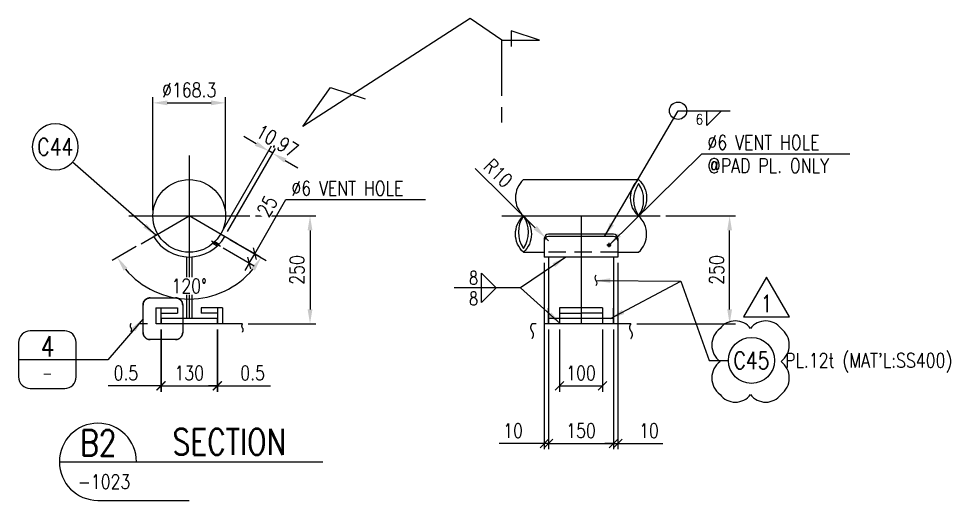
# Model space of a CAD drawing. Header units: millimetres. Extents: x 0 to 91981, y -132907 to 77676.
# Drawn here: x 73140 to 79616, y 15124 to 18473 of the extents above; entities that cross this region are included whole.
import ezdxf
from ezdxf.enums import TextEntityAlignment as Align

# ---------------------------------------------------------------- set-up
doc = ezdxf.new("R2010")
doc.units = ezdxf.units.MM
doc.header["$LTSCALE"] = 60
for name, pattern in [('JNK-CENTER', [34, 30, -1.5, 1, -1.5]), ('JNK-HIDDEN', [3, 2, -1]), ('JNK-PHANTOM', [15, 10, -1, 1, -1, 1, -1])]:
    doc.linetypes.add(name, pattern=pattern)
for name, color, linetype in [('CEN-R', 1, 'JNK-CENTER'), ('CON-C', 4, 'Continuous'), ('CON-G', 3, 'Continuous'), ('CON-W', 7, 'Continuous'), ('CON-Y', 2, 'Continuous'), ('Dim-W', 7, 'Continuous'), ('HID-Y', 2, 'JNK-HIDDEN'), ('PHA-M', 6, 'JNK-PHANTOM'), ('PHA-W', 7, 'JNK-PHANTOM'), ('rev-1', 2, 'Continuous'), ('rev-2', 2, 'Continuous'), ('TXT-C', 4, 'Continuous'), ('TXT-Y', 2, 'Continuous')]:
    doc.layers.add(name, color=color, linetype=linetype)
doc.layers.add('CONT-G', color=3, linetype='Continuous', lineweight=25)
doc.styles.add('DESCRIPTION', font='SIMPLEX', dxfattribs={"width": 0.85})
doc.styles.add('SIMPLEX', font='simplex.shx', dxfattribs={"width": 0.8})
doc.dimstyles.new('DIM40', dxfattribs={"dimscale": 40, "dimtxt": 2.5, "dimasz": 2.5, "dimexe": 1, "dimexo": 1, "dimgap": 1, "dimtad": 1, "dimdec": 1, "dimdsep": 46, "dimtxsty": 'SIMPLEX', "dimcen": 0, "dimclrd": 256, "dimclre": 256, "dimclrt": 2, "dimadec": 1, "dimazin": 2, "dimtfac": 1, "dimtdec": 1, "dimtix": 1, "dimtmove": 2, "dimatfit": 2, "dimfxl": 1, "dimarcsym": 1})
doc.dimstyles.new('DIM40X3', dxfattribs={"dimscale": 40, "dimtxt": 2.5, "dimasz": 2.5, "dimexe": 1, "dimexo": 1, "dimgap": 1, "dimtad": 1, "dimdec": 1, "dimlfac": 0.333333, "dimdsep": 46, "dimtxsty": 'SIMPLEX', "dimcen": 0, "dimclrd": 256, "dimclre": 256, "dimclrt": 2, "dimadec": 1, "dimazin": 2, "dimtfac": 1, "dimtdec": 1, "dimtix": 1, "dimtmove": 2, "dimatfit": 2, "dimfxl": 1, "dimarcsym": 1})

# ---------------------------------------------------------------- blocks, each defined once
blk = doc.blocks.new('weld-sy1')
blk.add_lwpolyline([(0, 2.56), (2.56, 0), (0, -2.56)], close=True)
at = {"style": 'DESCRIPTION', "width": 0.8}
for p in [(-0.563, 0.592), (-0.563, -2.992)]:
    blk.add_attdef('4', text='', height=2.2, dxfattribs=at).set_placement(p, align=Align.RIGHT)
for p in [(3.018, 0.57), (3.018, -2.87)]:
    blk.add_attdef('50-150', p, '', height=2.2, dxfattribs=at)
blk = doc.blocks.new('*D424')
at = {"layer": 'CON-W', "lineweight": -2, "transparency": 16777216}
for p, q in [((76731.4, 17019.6), (76313.7, 17430.5)), ((76824.1, 16928.5), (76802.7, 16949.5))]:
    blk.add_line(p, q, dxfattribs=at)
at = {"layer": 'CON-W', "transparency": 16777216}
blk.add_solid([(76743.1, 17031.5), (76719.8, 17007.7), (76802.7, 16949.5)], dxfattribs=at)
at = {"layer": 'DEFPOINTS', "color": 0, "transparency": 16777216}
for p in [(76802.7, 16949.5), (76824.1, 16928.5)]:
    blk.add_point(p, dxfattribs=at)
at = {"layer": 'CON-W', "color": 2, "transparency": 16777216, "insert": (76474.6, 17398.5), "char_height": 100, "attachment_point": 5, "rotation": 315.47449, "style": 'SIMPLEX'}
blk.add_mtext('R10', dxfattribs=at)
blk = doc.blocks.new('weld-sy2')
blk.add_lwpolyline([(2.56, 0), (0, -2.56), (0, 0)])
at = {"style": 'SIMPLEX', "width": 0.8}
blk.add_attdef('4', text='', height=2.2, dxfattribs=at).set_placement((-0.6504, -2.992), align=Align.RIGHT)
blk = doc.blocks.new('*D542')
at = {"lineweight": -2, "transparency": 16777216}
for p, q in [((77639.1, 17101.1), (78121.9, 17101.1)), ((78081.9, 16451.1), (78081.9, 17001.1)), ((77436.2, 16351.1), (78121.9, 16351.1))]:
    blk.add_line(p, q, dxfattribs=at)
at = {"transparency": 16777216}
for points in [[(78065.3, 17001.1), (78098.6, 17001.1), (78081.9, 17101.1)], [(78065.3, 16451.1), (78098.6, 16451.1), (78081.9, 16351.1)]]:
    blk.add_solid(points, dxfattribs=at)
at = {"layer": 'DEFPOINTS', "color": 0, "transparency": 16777216}
for p in [(77599.1, 17101.1), (78081.9, 17101.1), (77396.2, 16351.1)]:
    blk.add_point(p, dxfattribs=at)
at = {"color": 2, "transparency": 16777216, "insert": (77991.9, 16726.1), "char_height": 100, "attachment_point": 5, "rotation": 90, "style": 'SIMPLEX'}
blk.add_mtext('250', dxfattribs=at)
blk = doc.blocks.new('_Oblique')
at = {"color": 0, "linetype": 'ByBlock', "lineweight": -2}
blk.add_line((-0.5, -0.5), (0.5, 0.5), dxfattribs=at)
blk = doc.blocks.new('*D425')
at = {"layer": 'CON-W', "lineweight": -2, "transparency": 16777216}
for p, q in [((74131, 16311.1), (74131, 15879.4)), ((74521, 16311.1), (74521, 15879.4)), ((74131, 15919.4), (74521, 15919.4))]:
    blk.add_line(p, q, dxfattribs=at)
at = {"layer": 'DEFPOINTS', "color": 0, "transparency": 16777216}
for p in [(74131, 16351.1), (74521, 16351.1), (74521, 15919.4)]:
    blk.add_point(p, dxfattribs=at)
at = {"layer": 'CON-W', "lineweight": -2, "transparency": 16777216, "xscale": 60, "yscale": 60, "zscale": 60, "rotation": 180}
blk.add_blockref('_Oblique', (74131, 15919.4), dxfattribs=at)
at = {"layer": 'CON-W', "lineweight": -2, "transparency": 16777216, "xscale": 60, "yscale": 60, "zscale": 60}
blk.add_blockref('_Oblique', (74521, 15919.4), dxfattribs=at)
at = {"layer": 'CON-W', "color": 2, "transparency": 16777216, "insert": (74326, 16009.4), "char_height": 100, "attachment_point": 5, "style": 'SIMPLEX'}
blk.add_mtext('130', dxfattribs=at)
blk = doc.blocks.new('*D426')
at = {"layer": 'CON-W', "lineweight": -2, "transparency": 16777216}
for p, q in [((74129.5, 16311.1), (74129.5, 15879.4)), ((74131, 16311.1), (74131, 15879.4)), ((74129.5, 15919.4), (73761.9, 15919.4)), ((74131, 15919.4), (74129.5, 15919.4)), ((74131, 15919.4), (74191, 15919.4))]:
    blk.add_line(p, q, dxfattribs=at)
at = {"layer": 'DEFPOINTS', "color": 0, "transparency": 16777216}
for p in [(74129.5, 16351.1), (74131, 16351.1), (74131, 15919.4)]:
    blk.add_point(p, dxfattribs=at)
at = {"layer": 'CON-W', "lineweight": -2, "transparency": 16777216, "xscale": 60, "yscale": 60, "zscale": 60}
blk.add_blockref('_Oblique', (74129.5, 15919.4), dxfattribs=at)
at = {"layer": 'CON-W', "lineweight": -2, "transparency": 16777216, "xscale": 60, "yscale": 60, "zscale": 60, "rotation": 180}
blk.add_blockref('_Oblique', (74131, 15919.4), dxfattribs=at)
at = {"layer": 'CON-W', "color": 2, "transparency": 16777216, "insert": (73885.7, 16009.4), "char_height": 100, "attachment_point": 5, "style": 'SIMPLEX'}
blk.add_mtext('0.5', dxfattribs=at)
blk = doc.blocks.new('*D427')
at = {"layer": 'CON-W', "lineweight": -2, "transparency": 16777216}
for p, q in [((74521, 16311.1), (74521, 15879.4)), ((74522.5, 16311.1), (74522.5, 15879.4)), ((74521, 15919.4), (74461, 15919.4)), ((74521, 15919.4), (74522.5, 15919.4)), ((74522.5, 15919.4), (74890.1, 15919.4))]:
    blk.add_line(p, q, dxfattribs=at)
at = {"layer": 'DEFPOINTS', "color": 0, "transparency": 16777216}
for p in [(74521, 16351.1), (74522.5, 16351.1), (74522.5, 15919.4)]:
    blk.add_point(p, dxfattribs=at)
at = {"layer": 'CON-W', "lineweight": -2, "transparency": 16777216, "xscale": 60, "yscale": 60, "zscale": 60}
blk.add_blockref('_Oblique', (74521, 15919.4), dxfattribs=at)
at = {"layer": 'CON-W', "lineweight": -2, "transparency": 16777216, "xscale": 60, "yscale": 60, "zscale": 60, "rotation": 180}
blk.add_blockref('_Oblique', (74522.5, 15919.4), dxfattribs=at)
at = {"layer": 'CON-W', "color": 2, "transparency": 16777216, "insert": (74766.3, 16009.4), "char_height": 100, "attachment_point": 5, "style": 'SIMPLEX'}
blk.add_mtext('0.5', dxfattribs=at)
blk = doc.blocks.new('*D543')
at = {"lineweight": -2, "transparency": 16777216}
for p, q in [((74786.7, 17101.1), (75205.7, 17101.1)), ((75165.7, 17001.1), (75165.7, 16451.1)), ((74736, 16351.1), (75205.7, 16351.1))]:
    blk.add_line(p, q, dxfattribs=at)
at = {"transparency": 16777216}
for points in [[(75149, 17001.1), (75182.4, 17001.1), (75165.7, 17101.1)], [(75149, 16451.1), (75182.4, 16451.1), (75165.7, 16351.1)]]:
    blk.add_solid(points, dxfattribs=at)
at = {"layer": 'DEFPOINTS', "color": 0, "transparency": 16777216}
for p in [(74746.7, 17101.1), (74696, 16351.1), (75165.7, 16351.1)]:
    blk.add_point(p, dxfattribs=at)
at = {"color": 2, "transparency": 16777216, "insert": (75075.7, 16726.1), "char_height": 100, "attachment_point": 5, "rotation": 90, "style": 'SIMPLEX'}
blk.add_mtext('250', dxfattribs=at)
blk = doc.blocks.new('*D428')
at = {"lineweight": -2, "transparency": 16777216}
for p, q in [((74791.7, 17603), (74705.1, 17653)), ((74564.6, 17009.6), (74898.3, 17587.6)), ((74593.1, 16993.1), (74926.8, 17571.1)), ((74906.8, 17536.5), (74878.3, 17553)), ((74993.4, 17486.5), (75080, 17436.5))]:
    blk.add_line(p, q, dxfattribs=at)
at = {"transparency": 16777216}
for points in [[(74800.1, 17617.4), (74783.4, 17588.5), (74878.3, 17553)], [(75001.8, 17500.9), (74985.1, 17472.1), (74906.8, 17536.5)]]:
    blk.add_solid(points, dxfattribs=at)
at = {"layer": 'DEFPOINTS', "color": 0, "transparency": 16777216}
for p in [(74878.3, 17553), (74544.6, 16974.9), (74573.1, 16958.5)]:
    blk.add_point(p, dxfattribs=at)
at = {"color": 2, "transparency": 16777216, "insert": (74937.6, 17622.7), "char_height": 100, "attachment_point": 5, "rotation": 330, "style": 'SIMPLEX'}
blk.add_mtext('10.97', dxfattribs=at)
blk = doc.blocks.new('*D429')
at = {"lineweight": -2, "transparency": 16777216}
for p, q in [((74073.5, 17141.1), (74073.5, 17927.1)), ((74173.5, 17887.1), (74478.4, 17887.1)), ((74578.4, 17141.1), (74578.4, 17927.1))]:
    blk.add_line(p, q, dxfattribs=at)
at = {"transparency": 16777216}
for points in [[(74173.5, 17903.8), (74173.5, 17870.4), (74073.5, 17887.1)], [(74478.4, 17903.8), (74478.4, 17870.4), (74578.4, 17887.1)]]:
    blk.add_solid(points, dxfattribs=at)
at = {"layer": 'DEFPOINTS', "color": 0, "transparency": 16777216}
for p in [(74578.4, 17887.1), (74073.5, 17101.1), (74578.4, 17101.1)]:
    blk.add_point(p, dxfattribs=at)
at = {"color": 2, "transparency": 16777216, "insert": (74326, 17977.1), "char_height": 100, "attachment_point": 5, "style": 'SIMPLEX'}
blk.add_mtext('%%C168.3', dxfattribs=at)
blk = doc.blocks.new('*D430')
at = {"layer": 'CON-W', "lineweight": -2, "transparency": 16777216}
for p, q in [((74607.8, 16938.5), (74860.6, 16792.5)), ((73957.6, 16888.5), (73791.4, 16792.5))]:
    blk.add_line(p, q, dxfattribs=at)
blk.add_arc((74326, 17101.1), 577.3, 219.9366, 320.0634, dxfattribs=at)
at = {"layer": 'CON-W', "transparency": 16777216}
for points in [[(73869.6, 16721), (73897, 16740.1), (73826, 16812.5)], [(74755, 16740.1), (74782.3, 16721), (74826, 16812.5)]]:
    blk.add_solid(points, dxfattribs=at)
at = {"layer": 'DEFPOINTS', "color": 0, "transparency": 16777216}
for p in [(74326, 17101.1), (74326, 17101.1), (73992.3, 16908.5), (74573.1, 16958.5), (74128.5, 16558.6)]:
    blk.add_point(p, dxfattribs=at)
at = {"layer": 'CON-W', "color": 2, "transparency": 16777216, "insert": (74326, 16613.8), "char_height": 100, "attachment_point": 5, "style": 'SIMPLEX', "bg_fill": 3, "box_fill_scale": 1.1, "bg_fill_color": 256, "bg_fill_true_color": 13158600, "bg_fill_transparency": 0}
blk.add_mtext('120°', dxfattribs=at)
blk = doc.blocks.new('*D544')
at = {"layer": 'DEFPOINTS', "color": 0, "transparency": 16777216}
for p in [(74573.1, 16958.5), (74526.9, 16898.5), (74743.7, 16773.4)]:
    blk.add_point(p, dxfattribs=at)
at = {"layer": 'Dim-W', "lineweight": -2, "transparency": 16777216}
for p, q in [((74781.2, 16838.3), (74998.3, 17214.4)), ((74607.8, 16938.5), (74815.8, 16818.3)), ((74561.6, 16878.5), (74778.3, 16753.4)), ((74743.7, 16773.4), (74781.2, 16838.3)), ((74743.7, 16773.4), (74713.7, 16721.4))]:
    blk.add_line(p, q, dxfattribs=at)
at = {"layer": 'Dim-W', "lineweight": -2, "transparency": 16777216, "xscale": 60, "yscale": 60, "zscale": 60}
for p, rotation in [((74781.2, 16838.3), 240.0000000000319), ((74743.7, 16773.4), 60.0000000000319)]:
    blk.add_blockref('_Oblique', p, dxfattribs=dict(at, rotation=rotation))
at = {"layer": 'Dim-W', "color": 2, "transparency": 16777216, "insert": (74868, 17168.7), "char_height": 100, "attachment_point": 5, "rotation": 60, "style": 'SIMPLEX', "bg_fill": 3, "box_fill_scale": 1.1, "bg_fill_color": 256, "bg_fill_true_color": 13158600, "bg_fill_transparency": 0}
blk.add_mtext('25', dxfattribs=at)
blk = doc.blocks.new('pipesece')
at = {"layer": 'CON-W'}
blk.add_lwpolyline([(0.5, 0, 0.44), (0, 0, -0.44), (-0.5, 0, -0.44), (0, 0)], format="xyb", dxfattribs=at)
blk.add_lwpolyline([(-0.446, 0, 0.31383), (0, 0, 0.31383)], format="xyb", close=True, dxfattribs=at)
blk = doc.blocks.new('SECMARK2')
at = {"layer": 'CON-C'}
blk.add_line((0, 0), (-2.72, 0), dxfattribs=at)
blk.add_lwpolyline([(-4.67, 0), (-14.32, 0), (-14.32, 6.51), (-15.93, 1.64), (-13.23, 1.64)], dxfattribs=at)
at = {"layer": 'CON-C', "style": 'SIMPLEX', "width": 0.8}
blk.add_attdef('TAG', (-12.98, 1.18), '', height=3.5, dxfattribs=at)
blk = doc.blocks.new('SECTITLE')
at = {"layer": 'CON-G'}
for p, q in [((-1.7, 0), (44.1, 0)), ((5, -6.7), (20.86, -6.7))]:
    blk.add_line(p, q, dxfattribs=at)
blk.add_arc((5, 0), 6.7, 0, 270, dxfattribs=at)
at = {"layer": 'CON-C', "style": 'SIMPLEX', "width": 0.8}
for tag, p in [('A', (5.06, 1.04)), ('ELEVATION', (27.83, 1.22))]:
    blk.add_attdef(tag, text='', height=4.5, dxfattribs=at).set_placement(p, align=Align.CENTER)
at = {"layer": 'CON-Y', "style": 'SIMPLEX', "width": 0.8}
blk.add_attdef('SCALE', text='', height=2.5, dxfattribs=at).set_placement((44.9, -3.72), align=Align.RIGHT)
blk.add_attdef('H0000-0000', (1.54, -4.72), '', height=2.5, dxfattribs=at)
blk = doc.blocks.new('piec-tag')
at = {"layer": 'CON-Y'}
blk.add_circle((0, 0), 4, dxfattribs=at)
at = {"layer": 'CON-G', "style": 'SIMPLEX', "width": 0.8}
blk.add_attdef('P.N', text='', height=3, dxfattribs=at).set_placement((0, 0), align=Align.MIDDLE)
at = {"layer": 'CON-G', "style": 'SIMPLEX', "width": 0.8, "flags": 1}
blk.add_attdef('BOM', (4.48, -3.74), '', height=2.5, dxfattribs=at)
blk = doc.blocks.new('det-tag')
at = {"layer": 'CON-Y'}
blk.add_line((5, 0), (-5, 0), dxfattribs=at)
blk.add_lwpolyline([(-3, -5), (3, -5, 0.414214), (5, -3), (5, 3, 0.414214), (3, 5), (-3, 5, 0.414214), (-5, 3), (-5, -3, 0.414214)], format="xyb", close=True, dxfattribs=at)
at = {"layer": 'CON-G', "style": 'SIMPLEX', "width": 0.8}
blk.add_attdef('TAG', text='', height=3.5, dxfattribs=at).set_placement((0.02, 0.58), align=Align.CENTER)
at = {"layer": 'CON-Y', "style": 'SIMPLEX', "width": 0.8}
blk.add_attdef('-8888', text='', height=2, dxfattribs=at).set_placement((0, -3.34), align=Align.CENTER)
blk = doc.blocks.new('*D503')
at = {"layer": 'CON-W', "lineweight": -2, "transparency": 16777216}
for p, q in [((76794.1, 16775.8), (76794.1, 15479.4)), ((76824.1, 16311.1), (76824.1, 15479.4)), ((76794.1, 15519.4), (76479.8, 15519.4)), ((76824.1, 15519.4), (76794.1, 15519.4)), ((76824.1, 15519.4), (76884.1, 15519.4))]:
    blk.add_line(p, q, dxfattribs=at)
at = {"layer": 'DEFPOINTS', "color": 0, "transparency": 16777216}
for p in [(76794.1, 16815.8), (76824.1, 16351.1), (76824.1, 15519.4)]:
    blk.add_point(p, dxfattribs=at)
at = {"layer": 'CON-W', "lineweight": -2, "transparency": 16777216, "xscale": 60, "yscale": 60, "zscale": 60}
blk.add_blockref('_Oblique', (76794.1, 15519.4), dxfattribs=at)
at = {"layer": 'CON-W', "lineweight": -2, "transparency": 16777216, "xscale": 60, "yscale": 60, "zscale": 60, "rotation": 180}
blk.add_blockref('_Oblique', (76824.1, 15519.4), dxfattribs=at)
at = {"layer": 'CON-W', "color": 2, "transparency": 16777216, "insert": (76577, 15609.4), "char_height": 100, "attachment_point": 5, "style": 'SIMPLEX'}
blk.add_mtext('10', dxfattribs=at)
blk = doc.blocks.new('*D504')
at = {"layer": 'CON-W', "lineweight": -2, "transparency": 16777216}
for p, q in [((77304.1, 16775.8), (77304.1, 15479.4)), ((77274.1, 16311.1), (77274.1, 15479.4)), ((77274.1, 15519.4), (77214.1, 15519.4)), ((77274.1, 15519.4), (77304.1, 15519.4)), ((77304.1, 15519.4), (77618.4, 15519.4))]:
    blk.add_line(p, q, dxfattribs=at)
at = {"layer": 'DEFPOINTS', "color": 0, "transparency": 16777216}
for p in [(77304.1, 16815.8), (77274.1, 16351.1), (77274.1, 15519.4)]:
    blk.add_point(p, dxfattribs=at)
at = {"layer": 'CON-W', "lineweight": -2, "transparency": 16777216, "xscale": 60, "yscale": 60, "zscale": 60}
blk.add_blockref('_Oblique', (77274.1, 15519.4), dxfattribs=at)
at = {"layer": 'CON-W', "lineweight": -2, "transparency": 16777216, "xscale": 60, "yscale": 60, "zscale": 60, "rotation": 180}
blk.add_blockref('_Oblique', (77304.1, 15519.4), dxfattribs=at)
at = {"layer": 'CON-W', "color": 2, "transparency": 16777216, "insert": (77521.3, 15609.4), "char_height": 100, "attachment_point": 5, "style": 'SIMPLEX'}
blk.add_mtext('10', dxfattribs=at)
blk = doc.blocks.new('*D505')
at = {"layer": 'CON-W', "lineweight": -2, "transparency": 16777216}
for p, q in [((76824.1, 16311.1), (76824.1, 15479.4)), ((77274.1, 16311.1), (77274.1, 15479.4)), ((76824.1, 15519.4), (77274.1, 15519.4))]:
    blk.add_line(p, q, dxfattribs=at)
at = {"layer": 'DEFPOINTS', "color": 0, "transparency": 16777216}
for p in [(76824.1, 16351.1), (77274.1, 16351.1), (77274.1, 15519.4)]:
    blk.add_point(p, dxfattribs=at)
at = {"layer": 'CON-W', "lineweight": -2, "transparency": 16777216, "xscale": 60, "yscale": 60, "zscale": 60, "rotation": 180}
blk.add_blockref('_Oblique', (76824.1, 15519.4), dxfattribs=at)
at = {"layer": 'CON-W', "lineweight": -2, "transparency": 16777216, "xscale": 60, "yscale": 60, "zscale": 60}
blk.add_blockref('_Oblique', (77274.1, 15519.4), dxfattribs=at)
at = {"layer": 'CON-W', "color": 2, "transparency": 16777216, "insert": (77049.1, 15609.4), "char_height": 100, "attachment_point": 5, "style": 'SIMPLEX'}
blk.add_mtext('150', dxfattribs=at)
blk = doc.blocks.new('*D506')
at = {"layer": 'CON-W', "lineweight": -2, "transparency": 16777216}
for p, q in [((76899.1, 16311.1), (76899.1, 15879.4)), ((77199.1, 16311.1), (77199.1, 15879.4)), ((76899.1, 15919.4), (77199.1, 15919.4))]:
    blk.add_line(p, q, dxfattribs=at)
at = {"layer": 'DEFPOINTS', "color": 0, "transparency": 16777216}
for p in [(76899.1, 16351.1), (77199.1, 16351.1), (77199.1, 15919.4)]:
    blk.add_point(p, dxfattribs=at)
at = {"layer": 'CON-W', "lineweight": -2, "transparency": 16777216, "xscale": 60, "yscale": 60, "zscale": 60, "rotation": 180}
blk.add_blockref('_Oblique', (76899.1, 15919.4), dxfattribs=at)
at = {"layer": 'CON-W', "lineweight": -2, "transparency": 16777216, "xscale": 60, "yscale": 60, "zscale": 60}
blk.add_blockref('_Oblique', (77199.1, 15919.4), dxfattribs=at)
at = {"layer": 'CON-W', "color": 2, "transparency": 16777216, "insert": (77049.1, 16009.4), "char_height": 100, "attachment_point": 5, "style": 'SIMPLEX'}
blk.add_mtext('100', dxfattribs=at)
blk = doc.blocks.new('revmark')
at = {"layer": 'rev-2'}
blk.add_lwpolyline([(0, 0), (-4, -6.93), (4, -6.93)], close=True, dxfattribs=at)
at = {"layer": 'rev-2', "style": 'SIMPLEX', "width": 0.8}
blk.add_attdef('REVMARK', text='', height=3, dxfattribs=at).set_placement((0, -4.62), align=Align.MIDDLE_CENTER)

msp = doc.modelspace()

# ---------------------------------------------------------------- linework, layer by layer
at = {"layer": 'CEN-R'}
for p, q in [((74325.98326, 17521.88978), (74325.98326, 16387.13978)), ((73905.23326, 17101.13978), (74746.73326, 17101.13978)), ((73992.25171, 16908.45978), (74325.98326, 17101.13978)), ((74659.7148, 16908.45978), (74325.98326, 17101.13978)), ((76499.12365, 17101.13978), (77599.12365, 17101.13978)), ((77049.12365, 17101.13978), (77049.12365, 16351.13978)), ((77244.12365, 16883.57654), (77244.12365, 16913.47154)), ((77259.07115, 16898.52404), (77229.17615, 16898.52404))]:
    msp.add_line(p, q, dxfattribs=at)
at = {"layer": 'CEN-R', "ltscale": 0.1}
msp.add_line((74542.97328, 16889.25799), (74481.19103, 16924.92799), dxfattribs=at)
at = {"layer": 'CEN-R'}
for points in [[(73920.66717, 16352.5475, 0.4), (73920.66717, 16324.19662, -0.4), (73920.66717, 16295.84575, -0.4)], [(74695.99859, 16351.13978, 0.4), (74695.99859, 16322.7889, -0.4), (74695.99859, 16294.43802, -0.4)], [(76708.95823, 16351.13978, 0.4), (76708.95823, 16300.39767, -0.4), (76708.95823, 16249.65557, -0.4)], [(77396.24765, 16351.13978, 0.4), (77396.24765, 16300.39767, -0.4), (77396.24765, 16249.65557, -0.4)]]:
    msp.add_lwpolyline(points, format="xyb", dxfattribs=at)
at = {"layer": 'CON-C'}
msp.add_lwpolyline([(76499.12365, 18322.29099), (76279.18081, 18472.71927), (75115.30456, 17722.53244), (75307.42245, 17994.91645), (75548.6866, 17914.54083)], dxfattribs=at)
at = {"layer": 'CON-G'}
for p, q in [((76649.12365, 17353.58978), (77449.12365, 17353.58978)), ((77274.12365, 16974.91478), (76824.12365, 16974.91478)), ((76794.12365, 16947.61358), (76794.12365, 16815.77978)), ((77274.12365, 16958.45978), (76824.12365, 16958.45978)), ((77304.12365, 16944.91478), (77304.12365, 16815.77978)), ((76649.12365, 16848.68978), (76794.12365, 16848.68978)), ((77304.12365, 16848.68978), (77449.12365, 16848.68978)), ((77049.12365, 16815.77978), (76794.12365, 16815.77978)), ((76824.12365, 16815.77978), (76824.12365, 16351.13978)), ((77304.12365, 16815.77978), (77049.12365, 16815.77978)), ((77274.12365, 16815.77978), (77274.12365, 16351.13978)), ((76824.12365, 16351.13978), (76824.12365, 16460.63978)), ((77274.12365, 16351.13978), (77274.12365, 16460.63978)), ((77274.12365, 16387.13978), (76824.12365, 16387.13978))]:
    msp.add_line(p, q, dxfattribs=at)
msp.add_circle((77244.12365, 16898.52404), 9, dxfattribs=at)
for centre, start, end in [((76824.12365, 16944.91478), 90, 180), ((77274.12365, 16944.91478), 0, 90), ((76824.12365, 16928.45978), 90, 180), ((77274.12365, 16928.45978), 0, 90)]:
    msp.add_arc(centre, 30, start, end, dxfattribs=at)
at = {"layer": 'CON-W'}
for p, q in [((74998.30892, 17214.44232), (75969.24848, 17214.44232)), ((77939.55746, 16096.7724), (78073.73165, 16096.7724))]:
    msp.add_line(p, q, dxfattribs=at)
msp.add_lwpolyline([(77152.07347, 16688.93704, 0.4), (77152.07347, 16652.54168, -0.4), (77152.07347, 16616.14632, -0.4)], format="xyb", dxfattribs=at)
msp.add_circle((77723.6955, 17832.50212), 60, dxfattribs=at)
at = {"layer": 'CONT-G'}
for p, q in [((74520.16274, 16892.03536), (74490.1537, 16909.36109)), ((74533.41151, 16905.17078), (74504.00755, 16922.14717)), ((74307.98326, 16816.34805), (74307.98326, 16387.13978)), ((74343.98326, 16816.34805), (74343.98326, 16387.13978)), ((74520.98326, 16387.13978), (74130.98326, 16387.13978)), ((74130.98326, 16387.13978), (74130.98326, 16351.13978)), ((74520.98326, 16387.13978), (74520.98326, 16351.13978))]:
    msp.add_line(p, q, dxfattribs=at)
at = {"layer": 'HID-Y'}
msp.add_line((77304.12365, 16848.68978), (76794.12365, 16848.68978), dxfattribs=at)
at = {"layer": 'PHA-M'}
for p, q in [((74093.48326, 16462.13978), (74093.48326, 16351.13978)), ((74093.48326, 16462.13978), (74243.48326, 16462.13978)), ((74129.48326, 16462.13978), (74129.48326, 16351.13978)), ((74243.48326, 16462.13978), (74243.48326, 16426.13978)), ((74408.48326, 16462.13978), (74408.48326, 16426.13978)), ((74558.48326, 16462.13978), (74408.48326, 16462.13978)), ((74522.48326, 16462.13978), (74522.48326, 16351.13978)), ((74558.48326, 16462.13978), (74558.48326, 16351.13978)), ((76824.12365, 16460.63978), (76824.12365, 16387.13978)), ((77049.12365, 16462.13978), (76899.12365, 16462.13978)), ((76899.12365, 16462.13978), (76899.12365, 16351.13978)), ((77199.12365, 16462.13978), (77049.12365, 16462.13978)), ((77199.12365, 16462.13978), (77199.12365, 16351.13978)), ((77274.12365, 16460.63978), (77274.12365, 16387.13978)), ((74129.48326, 16426.13978), (74243.48326, 16426.13978)), ((74522.48326, 16426.13978), (74408.48326, 16426.13978)), ((76824.12365, 16387.13978), (76824.12365, 16351.13978)), ((76899.12365, 16426.13978), (77049.12365, 16426.13978)), ((77199.12365, 16426.13978), (77049.12365, 16426.13978)), ((77274.12365, 16387.13978), (77274.12365, 16351.13978)), ((74695.99859, 16351.13978), (73918.22893, 16351.13978)), ((77396.24765, 16351.13978), (76708.95823, 16351.13978))]:
    msp.add_line(p, q, dxfattribs=at)
at = {"layer": 'PHA-W', "ltscale": 0.2}
msp.add_lwpolyline([(74055.1855, 16531.71217), (74230.74631, 16531.71217, -0.4142135624), (74280.74631, 16481.71217), (74280.74631, 16291.98494, -0.4142135624), (74230.74631, 16241.98494), (74055.1855, 16241.98494, -0.4142135624), (74005.1855, 16291.98494), (74005.1855, 16481.71217, -0.4142135624)], format="xyb", close=True, dxfattribs=at)
at = {"layer": 'TXT-C'}
msp.add_lwpolyline([(78015.57921, 15859.86021, 0.5), (78227.35699, 15859.86021, 0.5), (78439.13476, 15859.86021, 0.5), (78439.13476, 16089.3541, 0.5), (78439.13476, 16318.848, 0.5), (78227.35699, 16318.848, 0.5), (78015.57921, 16318.848, 0.5), (78015.57921, 16089.3541, 0.5)], format="xyb", close=True, dxfattribs=at)

# ---------------------------------------------------------------- block references
at = {"layer": 'CON-W', "xscale": 40, "yscale": 40, "zscale": 40, "rotation": 270}
msp.add_blockref('SECMARK2', (76499.12365, 17749.62432), dxfattribs=at)
at = {"layer": 'CON-W'}
ref = msp.add_blockref('weld-sy2', (77923.6955, 17832.50212), dxfattribs=dict(at, xscale=40, yscale=40, zscale=40))
ref.add_attrib('4', '6', dxfattribs={"layer": '0', "height": 73.6, "style": 'SIMPLEX', "width": 0.8}).set_placement((77897.6795, 17736.11812), align=Align.RIGHT)
ref = msp.add_blockref('piec-tag', (73395.37569, 17581.45371), dxfattribs=dict(at, xscale=-40, yscale=40, zscale=40))
ref.add_attrib('P.N', 'C44', dxfattribs={"layer": 'CON-G', "height": 120, "style": 'SIMPLEX', "width": 0.8}).set_placement((73395.37569, 17581.45371), align=Align.MIDDLE)
ref = msp.add_blockref('weld-sy1', (76356.52549, 16601.51019), dxfattribs=dict(at, xscale=40, yscale=40, zscale=40))
ref.add_attrib('4', '8', dxfattribs={"layer": '0', "height": 92, "style": 'SIMPLEX', "width": 0.8}).set_placement((76334.00549, 16625.19019), align=Align.RIGHT)
ref.add_attrib('4', '8', dxfattribs={"layer": '0', "height": 92, "style": 'SIMPLEX', "width": 0.8}).set_placement((76334.00549, 16481.83019), align=Align.RIGHT)
at = {"layer": 'CON-W', "xscale": 40, "yscale": 40, "zscale": 40}
msp.add_blockref('piec-tag', (78233.73165, 16096.7724), dxfattribs=at).add_auto_attribs({'P.N': 'C45'})
at = {"layer": 'Dim-W', "xscale": 504.8999999730731, "yscale": 504.8999999730731, "zscale": 504.8999999730731}
for p, rotation in [((76649.12365, 17101.13978), 90.00000000000301), ((77449.12365, 17101.13978), 270.000000000003)]:
    msp.add_blockref('pipesece', p, dxfattribs=dict(at, rotation=rotation))
at = {"layer": 'Dim-W', "xscale": 40, "yscale": 40, "zscale": 40}
for name, p, values in [('det-tag', (73340.48506, 16101.72853), {'TAG': '4', '-8888': '-'}), ('SECTITLE', (73491.58326, 15392.09717), {'H0000-0000': '-1023', 'A': 'B2', 'ELEVATION': 'SECTION'})]:
    msp.add_blockref(name, p, dxfattribs=at).add_auto_attribs(values)
at = {"layer": 'rev-1'}
ref = msp.add_blockref('revmark', (78338.99068, 16675.9532), dxfattribs=dict(at, xscale=40, yscale=40, zscale=40))
ref.add_attrib('REVMARK', '1', dxfattribs={"height": 120, "style": 'SIMPLEX', "width": 0.8}).set_placement((78338.99068, 16491.2012), align=Align.MIDDLE_CENTER)

# ---------------------------------------------------------------- texts
at = {"layer": 'TXT-Y', "style": 'SIMPLEX', "width": 0.8}
for s, p in [('%%C6 VENT HOLE', (77928.14041, 17561.82127)), ('@PAD PL. ONLY', (77928.14041, 17400.3172)), ('%%C6 VENT HOLE', (75035.93781, 17243.90644)), ("PL.12t (MAT'L:SS400)", (78467.55773, 16046.6657))]:
    msp.add_text(s, height=100, dxfattribs=at).set_placement(p)

# ---------------------------------------------------------------- dimensions: what is measured, and where the dimension line sits
dim = msp.add_linear_dim(base=(74578.43326, 17887.09398), p1=(74073.53326, 17101.13978), p2=(74578.43326, 17101.13978), text='%%C<>', dimstyle='DIM40X3')
dim.commit()
dim.dimension.update_dxf_attribs({"geometry": '*D429', "text_midpoint": (74325.98326, 17977.09398)})
dim = msp.add_aligned_dim(p1=(74573.11226, 16958.45978), p2=(74544.61137, 16974.91478), distance=-667.46226, dimstyle='DIM40X3', override={"dimdec": 2})
dim.commit()
dim.dimension.update_dxf_attribs({"geometry": '*D428', "text_midpoint": (74937.59295, 17622.66884)})
for base, p1, p2, picture, middle in [((75165.69077, 16351.13978), (74746.73326, 17101.13978), (74695.99859, 16351.13978), '*D543', (75075.69077, 16726.13978)), ((78081.92109, 17101.13978), (77396.24765, 16351.13978), (77599.12365, 17101.13978), '*D542', (77991.92109, 16726.13978))]:
    dim = msp.add_linear_dim(base=base, p1=p1, p2=p2, angle=90, dimstyle='DIM40X3')
    dim.commit()
    dim.dimension.update_dxf_attribs({"geometry": picture, "text_midpoint": middle})
at = {"layer": 'CON-W'}
dim = msp.add_radius_dim(center=(76824.12365, 16928.45978), mpoint=(76802.7355, 16949.49658), dimstyle='DIM40X3', override={"dimtmove": 0}, dxfattribs=at)
dim.commit()
dim.dimension.update_dxf_attribs({"geometry": '*D424', "text_midpoint": (76411.45152, 17334.3529), "dimtype": 164})
for base, p1, p2, picture, middle in [((76824.12365, 15519.41627), (76794.12365, 16815.77978), (76824.12365, 16351.13978), '*D503', (76576.9808, 15519.41627)), ((77274.12365, 15519.41627), (77304.12365, 16815.77978), (77274.12365, 16351.13978), '*D504', (77521.26651, 15519.41627)), ((74130.98326, 15919.41627), (74129.48326, 16351.13978), (74130.98326, 16351.13978), '*D426', (73885.67373, 15919.41627)), ((74522.48326, 15919.41627), (74520.98326, 16351.13978), (74522.48326, 16351.13978), '*D427', (74766.29278, 15919.41627))]:
    dim = msp.add_linear_dim(base=base, p1=p1, p2=p2, dimstyle='DIM40X3', override={"dimasz": 1.5, "dimblk1": 'Oblique', "dimblk2": 'Oblique', "dimsah": 1, "dimtmove": 0}, dxfattribs=at)
    dim.commit()
    dim.dimension.update_dxf_attribs({"geometry": picture, "text_midpoint": middle, "dimtype": 160})
for base, p1, p2, picture, middle in [((74520.98326, 15919.41627), (74130.98326, 16351.13978), (74520.98326, 16351.13978), '*D425', (74325.98326, 16009.41627)), ((77274.12365, 15519.41627), (76824.12365, 16351.13978), (77274.12365, 16351.13978), '*D505', (77049.12365, 15609.41627)), ((77199.12365, 15919.41627), (76899.12365, 16351.13978), (77199.12365, 16351.13978), '*D506', (77049.12365, 16009.41627))]:
    dim = msp.add_linear_dim(base=base, p1=p1, p2=p2, dimstyle='DIM40X3', override={"dimasz": 1.5, "dimblk1": 'Oblique', "dimblk2": 'Oblique', "dimsah": 1, "dimtmove": 0}, dxfattribs=at)
    dim.commit()
    dim.dimension.update_dxf_attribs({"geometry": picture, "text_midpoint": middle})

# ---------------------------------------------------------------- leaders
for points in [[(77213.41327, 16958.45978), (77723.6955, 17832.50212), (78085.80302, 17832.50212)], [(77244.12365, 16898.52404), (77887.85557, 17533.06115), (78917.10132, 17533.06115)], [(76942.88638, 16815.77978), (76629.39864, 16601.51019), (76168.00464, 16601.51019)], [(77152.07347, 16652.54168), (77741.88072, 16647.83573)], [(77253.09777, 16387.13978), (77741.88072, 16647.83573), (77939.55746, 16096.7724)], [(76906.07657, 16351.13978), (76629.39864, 16601.51019)]]:
    msp.add_leader(points, dimstyle='DIM40X3', override={"dimgap": 1, "dimtad": 0}, dxfattribs=at)
at = {"layer": 'Dim-W'}
msp.add_leader([(74005.1855, 16386.84855), (73759.92947, 16101.72853), (73540.48506, 16101.72853)], dimstyle='DIM40', override={"dimgap": 1, "dimtad": 0}, dxfattribs=at)

# ---------------------------------------------------------------- next in the draw order: dimensions: what is measured, and where the dimension line sits
at = {"layer": 'CON-W'}
dim = msp.add_angular_dim_2l(base=(74128.52241, 16558.62057), line1=((74573.11226, 16958.45978), (74325.98326, 17101.13978)), line2=((73992.25171, 16908.45978), (74325.98326, 17101.13978)), dimstyle='DIM40X3', override={"dimtfill": 1}, dxfattribs=at)
dim.commit()
dim.dimension.update_dxf_attribs({"geometry": '*D430', "text_midpoint": (74325.98326, 16613.80289)})

# ---------------------------------------------------------------- next in the draw order: linework, layer by layer
at = {"layer": 'CONT-G'}
msp.add_line((74107.35514, 16974.91478), (74078.85425, 16958.45978), dxfattribs=at)
msp.add_circle((74325.98326, 17101.13978), 252.45, dxfattribs=at)
msp.add_arc((74325.98326, 17101.13978), 285.36, 210, 330, dxfattribs=at)
at = {"layer": 'Dim-W', "ltscale": 0.2}
msp.add_lwpolyline([(74055.1855, 16531.71217), (74230.74631, 16531.71217, -0.4142135624), (74280.74631, 16481.71217), (74280.74631, 16291.98494, -0.4142135624), (74230.74631, 16241.98494), (74055.1855, 16241.98494, -0.4142135624), (74005.1855, 16291.98494), (74005.1855, 16481.71217, -0.4142135624)], format="xyb", close=True, dxfattribs=at)

# ---------------------------------------------------------------- next in the draw order: leaders
msp.add_leader([(74093.10469, 16966.68728), (73515.53975, 17475.80997)], dimstyle='DIM40', override={"dimgap": 1, "dimtad": 0})

# ---------------------------------------------------------------- next in the draw order: dimensions: what is measured, and where the dimension line sits
at = {"layer": 'Dim-W'}
dim = msp.add_linear_dim(base=(74743.66606, 16773.38796), p1=(74573.11226, 16958.45978), p2=(74526.92402, 16898.52404), angle=60, dimstyle='DIM40X3', override={"dimasz": 1.5, "dimblk1": 'Oblique', "dimblk2": 'Oblique', "dimsah": 1, "dimtmove": 0, "dimtfill": 1}, dxfattribs=at)
dim.commit()
dim.dimension.update_dxf_attribs({"geometry": '*D544', "text_midpoint": (74945.92797, 17123.71585), "dimtype": 160})

# ---------------------------------------------------------------- next in the draw order: linework, layer by layer
at = {"layer": 'CONT-G'}
msp.add_line((74544.61137, 16974.91478), (74573.11226, 16958.45978), dxfattribs=at)

doc.saveas('drawing.dxf')
